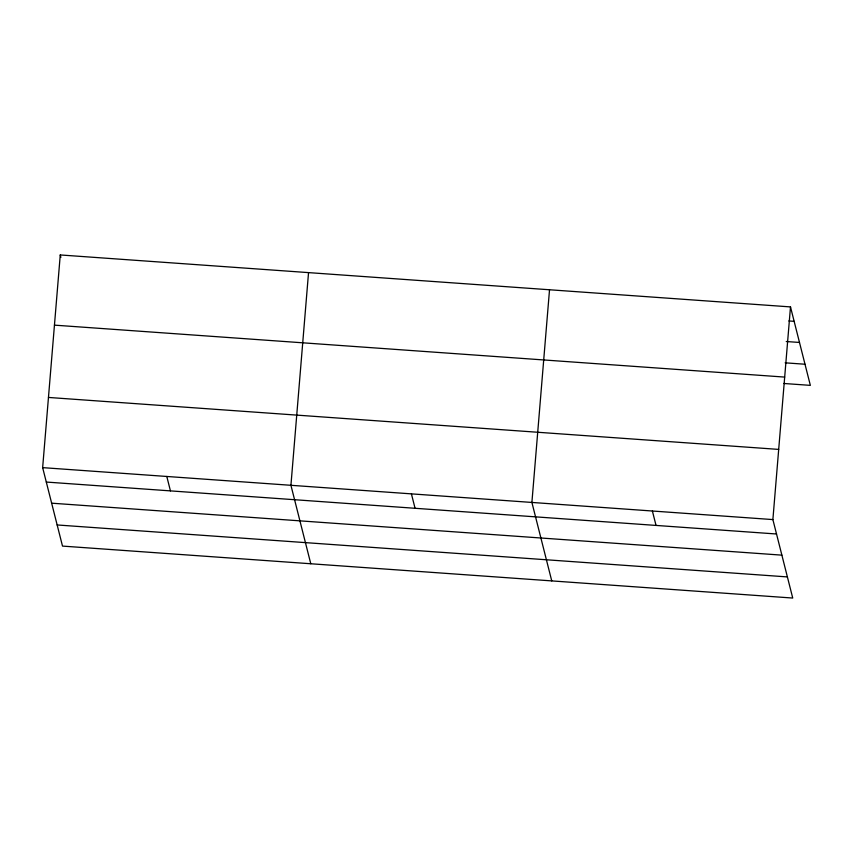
<?xml version="1.0" encoding="UTF-8"?>
<svg xmlns="http://www.w3.org/2000/svg" width="853" height="853" viewBox="0 0 853 853"><rect width="100%" height="100%" fill="white"/><g stroke="black" fill="none" stroke-linecap="round" stroke-linejoin="round"><path stroke-width="1.28" d="M790.496 306.909L772.882 519.584L792.736 598.049L62.504 546.091L42.65 467.636L60.264 254.951L790.496 306.909L810.35 385.364L783.864 383.487M308.541 272.619L290.926 485.293L310.78 563.758M549.524 289.764L531.899 502.438L551.752 580.904M788.844 320.952L794.143 321.325M786.253 341.52L799.496 342.458M785.144 362.824L804.997 364.231M54.453 325.142L784.685 377.09M48.461 397.445L778.693 449.403M42.65 467.636L772.882 519.584M46.297 482.052L776.529 533.999M51.649 503.185L781.87 555.143M57.151 524.958L787.383 576.916M652.385 511.011L656.042 525.437M411.413 493.866L415.059 508.292M166.793 476.464L170.44 490.88M60.264 254.951L60.872 257.361"/></g></svg>
